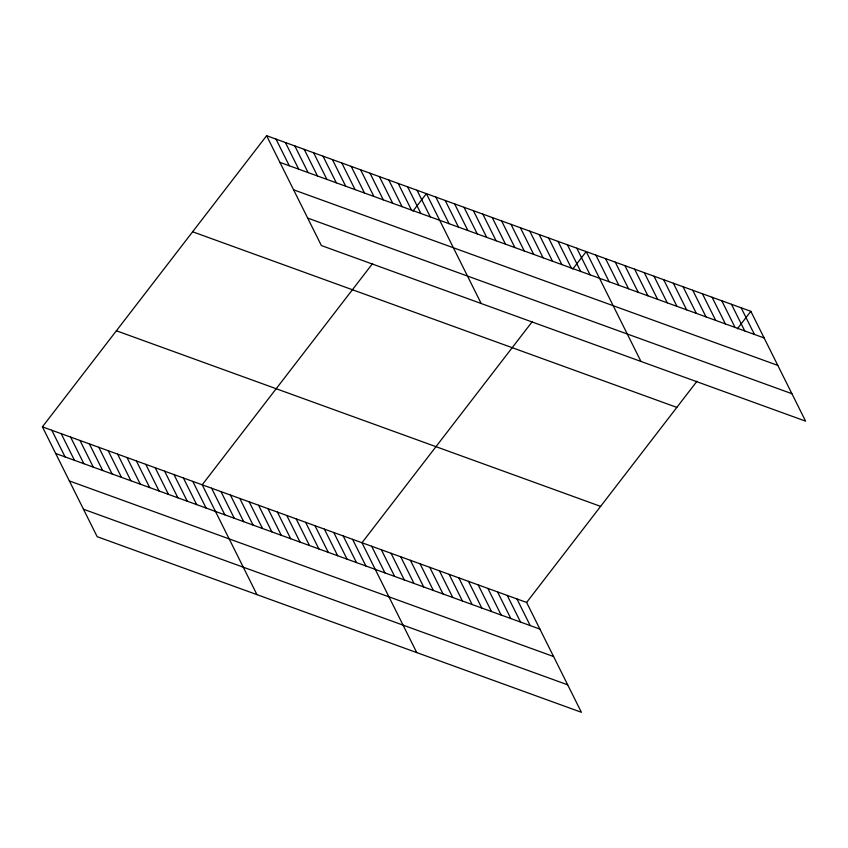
<?xml version="1.0" encoding="UTF-8"?>
<svg xmlns="http://www.w3.org/2000/svg" width="848" height="848" viewBox="0 0 848 848"><rect width="100%" height="100%" fill="white"/><g stroke="black" fill="none" stroke-linecap="round" stroke-linejoin="round"><path stroke-width="1.27" d="M42.4 426.851L526.619 602.451L581.389 712.288L97.17 536.689L42.4 426.851L266.611 135.712L750.83 311.311L805.6 421.149L321.381 245.549L266.611 135.712M372.601 263.527L202.195 484.802L256.955 594.639M412.955 211.12L426.406 193.651L481.176 303.499M532.385 321.477L361.979 542.741L416.75 652.589M572.75 269.07L586.201 251.602L640.961 361.449M526.619 602.451L697.024 381.187M737.378 328.78L750.83 311.311M279.893 162.35L764.112 337.949M293.588 189.804L777.807 365.403M307.686 218.095L791.905 393.695M192.623 231.78L676.842 407.39M116.388 330.773L600.607 506.373M55.682 453.489L539.9 629.089M69.366 480.943L553.585 656.543M83.475 509.235L567.694 684.834M741.152 307.792L754.434 334.43M731.464 304.284L744.745 330.921M721.786 300.775L735.057 327.413M712.097 297.256L725.379 323.894M702.409 293.747L715.691 320.385M692.731 290.239L706.013 316.876M683.043 286.719L696.325 313.357M673.354 283.211L686.636 309.849M663.677 279.702L676.958 306.34M653.988 276.183L667.27 302.821M644.31 272.674L657.592 299.312M634.622 269.166L647.904 295.804M624.934 265.657L638.215 292.284M615.256 262.138L628.538 288.776M605.567 258.629L618.849 285.267M595.89 255.121L609.161 281.748M576.799 248.199L590.081 274.837M567.397 244.786L580.679 271.424M558.005 241.383L571.287 268.01M548.603 237.97L561.885 264.608M539.201 234.557L552.483 261.195M529.799 231.154L543.08 257.792M520.407 227.741L533.689 254.379M511.005 224.338L524.287 250.976M501.603 220.925L514.884 247.563M492.2 217.512L505.482 244.15M482.809 214.109L496.091 240.747M473.407 210.696L486.688 237.334M464.004 207.294L477.286 233.931M454.602 203.88L467.884 230.518M445.211 200.478L458.492 227.116M435.808 197.065L449.09 223.702M417.004 190.249L430.286 216.887M407.612 186.836L420.894 213.473M398.21 183.433L411.492 210.071M388.808 180.02L402.09 206.658M379.406 176.617L392.688 203.244M370.014 173.204L383.296 199.842M360.612 169.791L373.894 196.429M351.21 166.388L364.492 193.026M341.808 162.975L355.089 189.613M332.416 159.572L345.698 186.21M323.014 156.159L336.296 182.797M313.612 152.757L326.893 179.384M304.209 149.343L317.491 175.981M294.818 145.93L308.1 172.568M516.93 598.942L530.212 625.57M285.416 142.528L298.697 169.165M507.252 595.423L520.534 622.061M276.013 139.114L289.295 165.752M497.564 591.915L510.846 618.552M487.886 588.406L501.157 615.033M478.198 584.887L491.48 611.525M468.509 581.378L481.791 608.016M458.832 577.87L472.113 604.507M449.143 574.35L462.425 600.988M439.455 570.842L452.737 597.48M429.777 567.333L443.059 593.971M420.089 563.814L433.37 590.452M410.411 560.305L423.682 586.943M400.722 556.797L414.004 583.435M391.034 553.278L404.316 579.915M381.356 549.769L394.638 576.407M371.668 546.26L384.95 572.898M352.588 539.339L365.87 565.976M343.186 535.925L356.467 562.563M333.783 532.523L347.065 559.161M324.381 529.11L337.663 555.747M314.99 525.707L328.271 552.334M305.587 522.294L318.869 548.932M296.185 518.881L309.467 545.518M286.783 515.478L300.065 542.116M277.391 512.065L290.673 538.703M267.989 508.662L281.271 535.3M258.587 505.249L271.869 531.887M249.185 501.836L262.467 528.474M239.793 498.433L253.075 525.071M230.391 495.02L243.673 521.658M220.989 491.617L234.271 518.255M211.587 488.204L224.868 514.842M192.793 481.388L206.075 508.026M183.391 477.975L196.672 504.613M173.988 474.573L187.27 501.21M164.597 471.159L177.879 497.797M155.195 467.757L168.476 494.395M145.792 464.344L159.074 490.981M136.39 460.941L149.672 487.568M126.999 457.528L140.28 484.166M117.596 454.115L130.878 480.752M108.194 450.712L121.476 477.35M98.792 447.299L112.074 473.937M89.4 443.896L102.682 470.534M79.998 440.483L93.28 467.121M70.596 437.08L83.878 463.708M61.194 433.667L74.476 460.305M51.802 430.254L65.084 456.892"/></g></svg>
